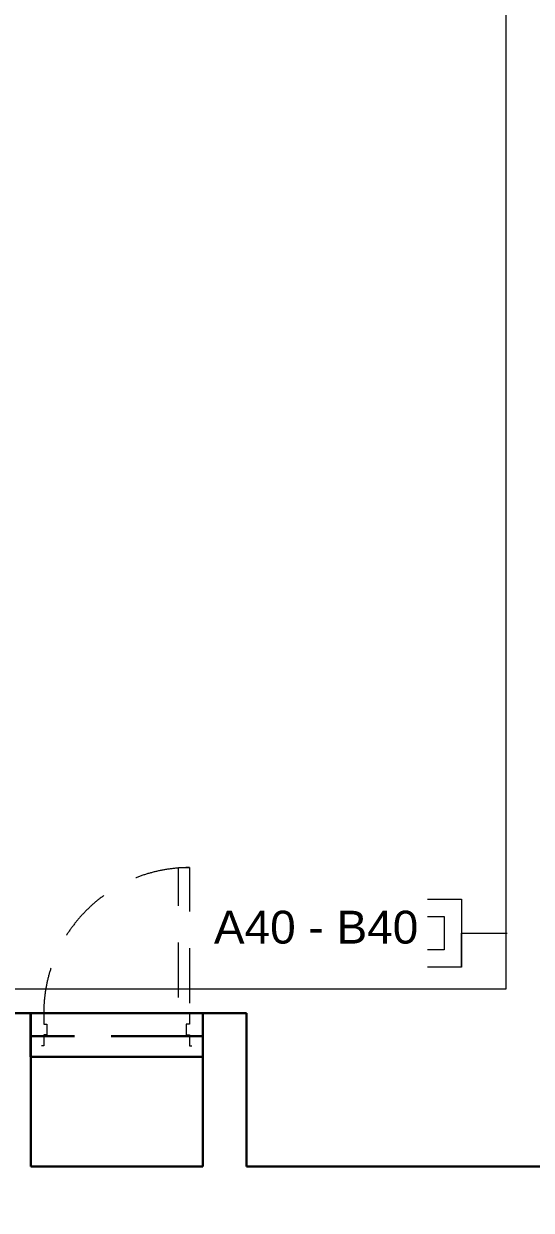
# Model space of a CAD drawing. Header units: millimetres. Extents: x 521 to 148073, y -17811 to 32040.
# Drawn here: x 60834 to 63213, y 8112 to 13679 of the extents above; entities that cross this region are included whole.
import ezdxf

# ---------------------------------------------------------------- set-up
doc = ezdxf.new("R2010")
doc.units = ezdxf.units.MM
doc.linetypes.add('DGN Style 2', pattern=[0.41784, 0.250704, -0.167136])
doc.linetypes.add('DGN Style 3', pattern=[0.584976, 0.41784, -0.167136])
for name, color, linetype, lineweight in [('OAP220', 1, 'Continuous', 30), ('OAP313', 1, 'Continuous', 0), ('RC3', 130, 'Continuous', 20)]:
    doc.layers.add(name, color=color, linetype=linetype, lineweight=lineweight)
doc.styles.add('PDF Arial', font='arial.ttf')

# ---------------------------------------------------------------- blocks, each defined once
blk = doc.blocks.new('*U14')
at = {"layer": 'OAP313', "linetype": 'DGN Style 2', "flags": 128}
for points in [[(-0.2658, 0.4363), (-0.2224, 0.3948), (-0.1879, 0.431), (-0.177, 0.4206), (-0.1425, 0.4568), (-0.1533, 0.4671), (-0.1188, 0.5033), (-0.1622, 0.5447), (-0.2658, 0.4363)], [(0.3018, -0.106), (0.2585, -0.0645), (0.293, -0.0284), (0.2821, -0.018), (0.3167, 0.0181), (0.3275, 0.0078), (0.3621, 0.0439), (0.4055, 0.0025), (0.3018, -0.106)], [(-0.2364, -0.5102), (-0.2002, -0.5447), (0.2585, -0.0645), (0.2223, -0.03), (-0.2364, -0.5102)]]:
    blk.add_lwpolyline(points, close=True, dxfattribs=at)
at = {"layer": 'OAP313', "linetype": 'DGN Style 2', "extrusion": (0, 0, -1)}
blk.add_arc((-0.2604, -0.0638), 0.6659, 313.7679, 43.5275, dxfattribs=at)
blk = doc.blocks.new('AP600-90_1')
at = {"layer": 'OAP313', "linetype": 'DGN Style 2', "rotation": 313.6892711747349}
blk.add_blockref('*U14', (-0.1319, 0.2915), dxfattribs=at)
blk = doc.blocks.new('*U12')
at = {"layer": 'OAP220'}
for p, q in [((0.4301, 0.1779), (0.5434, 0.013)), ((-0.217, -0.2665), (-0.1038, -0.4314))]:
    blk.add_line(p, q, dxfattribs=at)
at = {"layer": 'OAP220', "linetype": 'DGN Style 3'}
blk.add_line((-0.1575, -0.3531), (0.4896, 0.0913), dxfattribs=at)
at = {"layer": 'OAP313', "linetype": 'DGN Style 2', "rotation": 304.477440899856}
blk.add_blockref('AP600-90_1', (-0.217, -0.2665), dxfattribs=at)
blk = doc.blocks.new('AP600-90')
at = {"layer": 'OAP220', "rotation": 55.52255910014399}
blk.add_blockref('*U12', (-0.0969, 0.3297), dxfattribs=at)

msp = doc.modelspace()

# ---------------------------------------------------------------- linework, layer by layer
at = {"layer": 'OAP220'}
for p, q in [((60661.4, 9036.9), (60867, 9036.9)), ((60867, 8317.3), (60867, 9036.9)), ((61673, 9036.9), (60867, 9036.9)), ((61673, 8317.3), (61673, 9036.9)), ((61673, 9036.9), (61878.5, 9036.9)), ((61878.5, 8317.3), (61878.5, 9036.9)), ((61673, 8831.3), (60867, 8831.3)), ((60867, 8317.3), (61673, 8317.3)), ((61878.5, 8317.3), (63633.7, 8317.3))]:
    msp.add_line(p, q, dxfattribs=at)
at = {"layer": 'RC3'}
for p, q in [((63094.5, 20150.7), (63094.5, 9407.9)), ((62726.8, 9572.1), (62886.4, 9572.1)), ((62886.4, 9572.1), (62886.4, 9252.9)), ((62726.8, 9490.7), (62805, 9490.7)), ((62805, 9490.7), (62805, 9334.3)), ((62886.4, 9252.9), (62886.4, 9412.3)), ((62886.4, 9412.3), (63100.5, 9412.3)), ((63094.5, 9407.9), (63094.5, 9148.6)), ((62805, 9334.3), (62726.8, 9334.3)), ((62886.4, 9252.9), (62726.8, 9252.9)), ((63094.5, 9148.6), (60557, 9148.6))]:
    msp.add_line(p, q, dxfattribs=at)

# ---------------------------------------------------------------- block references
at = {"layer": 'OAP220', "xscale": -1027.900945623324, "yscale": 1027.900945623324, "zscale": 1027.900945623324, "rotation": 89.99999993868785}
msp.add_blockref('AP600-90', (61673, 9036.9), dxfattribs=at)
at = {"layer": 'OAP220', "extrusion": (0, 0, -1), "xscale": -1027.900945623324, "yscale": 1027.900945623324, "zscale": 1027.900945623324, "rotation": 90.00000006131215}
msp.add_blockref('AP600-90', (-63839.3, 9036.9), dxfattribs=at)

# ---------------------------------------------------------------- texts
at = {"layer": 'RC3', "insert": (61725.6, 9517.1), "char_height": 154.19, "attachment_point": 1, "style": 'PDF Arial'}
msp.add_mtext_dynamic_manual_height_columns('A40 - B40', width=6638.306, gutter_width=12.8, heights=[157.4], dxfattribs=at)

doc.saveas('drawing.dxf')
